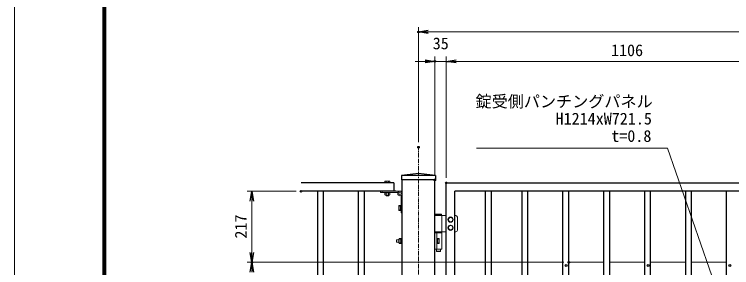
# Model space of a CAD drawing. Units: millimetres, scale not verified. Extents: x -4199 to 4201, y -2971 to 2969.
# Drawn here: x -4199 to -2007, y 515 to 1290 of the extents above; entities that cross this region are included whole.
import ezdxf
from ezdxf.enums import TextEntityAlignment as Align

# ---------------------------------------------------------------- set-up
doc = ezdxf.new("R2010")
doc.units = ezdxf.units.MM
doc.header["$LTSCALE"] = 10
doc.header["$PDMODE"] = 32
doc.header["$PDSIZE"] = 5
doc.linetypes.add('USER1', pattern=[2, 1.25, -0.25, 0.25, -0.25])
for name, color, linetype, lineweight in [('0-0_D-STR1', 1, 'Continuous', 25), ('0-1_D-BMK', 2, 'USER1', 13), ('0-2_D-STR3', 3, 'Continuous', 13), ('0-6_DEFPOINTS', 8, 'Continuous', 25), ('0-8_D-STR-DIM', 7, 'Continuous', 13), ('0-9_0', 7, 'Continuous', 25), ('0-A_D-STR-TXT', 7, 'Continuous', 13), ('0-D_D-TTL', 7, 'Continuous', 13)]:
    doc.layers.add(name, color=color, linetype=linetype, lineweight=lineweight)
doc.styles.add('ＭＳ ゴシック', font='')
doc.styles.get('ＭＳ ゴシック').set_extended_font_data('MS Gothic')

# ---------------------------------------------------------------- blocks, each defined once
blk = doc.blocks.new('_OPEN')
at = {"layer": '0-9_0'}
blk.add_line((0, 0), (-10, 0), dxfattribs=at)
blk.add_lwpolyline([(-10, 1.667), (0, 0), (-10, -1.667)], dxfattribs=at)

msp = doc.modelspace()

# ---------------------------------------------------------------- linework, layer by layer
at = {"layer": '0-0_D-STR1'}
for p, q in [((-2963.55, 803.49), (-3015.55, 796.49)), ((-3015.55, 796.49), (-3015.55, 783.49)), ((-2911.55, 796.49), (-3015.55, 796.49)), ((-2911.55, 796.49), (-2963.55, 803.49)), ((-2911.55, 796.49), (-2911.55, 783.49)), ((-3038.55, 774.49), (-3322.55, 774.49)), ((-3038.55, 774.49), (-3038.55, 748.49)), ((-2911.55, 783.49), (-3015.55, 783.49)), ((-3013.55, -1475.51), (-3013.55, 783.49)), ((-2913.55, -1475.51), (-2913.55, 783.49)), ((-2878.55, -925.51), (-2878.55, 774.49)), ((-2878.55, 774.49), (-1772.55, 774.49)), ((-3038.55, 748.49), (-3322.55, 748.49)), ((-3272.55, 748.49), (-3272.55, -899.51)), ((-3254.55, 748.49), (-3254.55, -899.51)), ((-3147.55, 748.49), (-3147.55, -899.51)), ((-3129.55, 748.49), (-3129.55, -899.51)), ((-3032.55, 748.49), (-3073.05, 748.49)), ((-2852.55, -899.51), (-2852.55, 748.49)), ((-1798.55, 748.49), (-2852.55, 748.49)), ((-2758.75, -899.51), (-2758.75, 748.49)), ((-2740.75, -899.51), (-2740.75, 748.49)), ((-2647.05, -899.51), (-2647.05, 748.49)), ((-2629.05, -899.51), (-2629.05, 748.49)), ((-2522.05, -899.51), (-2522.05, 748.49)), ((-2504.05, -899.51), (-2504.05, 748.49)), ((-2397.05, -899.51), (-2397.05, 748.49)), ((-2379.05, -899.51), (-2379.05, 748.49)), ((-2272.05, -899.51), (-2272.05, 748.49)), ((-2254.05, -899.51), (-2254.05, 748.49)), ((-2147.05, -899.51), (-2147.05, 748.49)), ((-2129.05, -899.51), (-2129.05, 748.49)), ((-2022.05, -899.51), (-2022.05, 748.49))]:
    msp.add_line(p, q, dxfattribs=at)
at = {"layer": '0-1_D-BMK'}
msp.add_line((-2963.55, -1525.51), (-2963.55, 883.49), dxfattribs=at)
at = {"layer": '0-2_D-STR3'}
for p, q in [((-3066.05, 779.29), (-3066.05, 774.49)), ((-3051.05, 774.49), (-3066.05, 774.49)), ((-3052.83, 779.99), (-3064.36, 779.99)), ((-3062.3, 779.29), (-3062.3, 774.49)), ((-3054.8, 779.29), (-3054.8, 774.49)), ((-3051.05, 779.29), (-3051.05, 774.49)), ((-3079.55, 745.29), (-3079.55, 748.49)), ((-3079.55, 748.49), (-3013.55, 748.49)), ((-3079.55, 745.29), (-3025.97, 745.29)), ((-3074.55, 745.29), (-3074.55, 748.49)), ((-3066.55, 743.69), (-3066.55, 745.29)), ((-3054.55, 748.49), (-3062.55, 748.49)), ((-3050.55, 743.69), (-3050.55, 745.29)), ((-3013.55, 682.39), (-3013.55, 748.49)), ((-3050.55, 743.69), (-3066.55, 743.69)), ((-3066.05, 743.69), (-3066.05, 737.89)), ((-3052.78, 737.19), (-3064.32, 737.19)), ((-3062.55, 737.19), (-3062.55, 735.19)), ((-3054.55, 735.19), (-3062.55, 735.19)), ((-3062.55, 735.19), (-3061.85, 734.49)), ((-3062.3, 743.69), (-3062.3, 737.89)), ((-3061.85, 737.19), (-3061.85, 734.49)), ((-3055.25, 734.49), (-3061.85, 734.49)), ((-3055.25, 737.19), (-3055.25, 734.49)), ((-3055.25, 734.49), (-3054.55, 735.19)), ((-3054.8, 743.69), (-3054.8, 737.89)), ((-3054.55, 737.19), (-3054.55, 735.19)), ((-3051.05, 743.69), (-3051.05, 737.89)), ((-3016.75, 682.49), (-3016.75, 736.07)), ((-3023.85, 703.99), (-3023.28, 704.99)), ((-3023.85, 703.99), (-3023.85, 690.99)), ((-3023.28, 704.99), (-3018.35, 704.99)), ((-3016.75, 705.49), (-3018.35, 705.49)), ((-3018.35, 705.49), (-3018.35, 689.49)), ((-3023.85, 690.99), (-3023.28, 689.99)), ((-3023.28, 701.23), (-3018.35, 701.23)), ((-3023.28, 693.74), (-3018.35, 693.74)), ((-3023.28, 689.99), (-3018.35, 689.99)), ((-3016.75, 689.49), (-3018.35, 689.49)), ((-3016.75, 682.49), (-3013.55, 682.49)), ((-2878.55, 674.49), (-2913.55, 674.49)), ((-2913.55, 624.49), (-2913.55, 674.49)), ((-2911.75, 678.49), (-2912.75, 677.49)), ((-2912.75, 677.49), (-2912.75, 674.49)), ((-2911.75, 678.49), (-2893.75, 678.49)), ((-2893.75, 678.49), (-2892.75, 677.49)), ((-2891.95, 624.49), (-2891.95, 674.49)), ((-2865.55, 669.49), (-2872.05, 665.73)), ((-2872.05, 658.24), (-2872.05, 665.73)), ((-2865.55, 654.49), (-2872.05, 658.24)), ((-2865.55, 669.49), (-2859.05, 665.73)), ((-2849.55, 674.49), (-2852.55, 674.49)), ((-2844.55, 629.49), (-2844.55, 669.49)), ((-2865.55, 644.49), (-2872.05, 640.73)), ((-2872.05, 633.24), (-2872.05, 640.73)), ((-2865.55, 644.49), (-2859.05, 640.73)), ((-2913.55, 624.49), (-2878.55, 624.49)), ((-2913.55, 621.49), (-2891.95, 621.49)), ((-2913.25, 621.49), (-2913.25, 624.49)), ((-2907.55, 571.49), (-2907.55, 621.49)), ((-2892.25, 621.49), (-2892.25, 624.49)), ((-2891.95, 571.49), (-2891.95, 621.49)), ((-2865.55, 629.49), (-2872.05, 633.24)), ((-2852.55, 624.49), (-2849.55, 624.49)), ((-3030.95, 599.79), (-3030.25, 600.49)), ((-3030.95, 599.79), (-3030.95, 593.19)), ((-3023.65, 599.79), (-3030.95, 599.79)), ((-3030.25, 592.49), (-3030.95, 593.19)), ((-3023.65, 593.19), (-3030.95, 593.19)), ((-3030.25, 600.49), (-3030.25, 592.49)), ((-3023.65, 600.49), (-3030.25, 600.49)), ((-3023.65, 592.49), (-3030.25, 592.49)), ((-3023.65, 602.26), (-3023.65, 590.72)), ((-3017.15, 603.99), (-3022.95, 603.99)), ((-3017.15, 600.24), (-3022.95, 600.24)), ((-3017.15, 592.74), (-3022.95, 592.74)), ((-3015.15, 604.19), (-3017.15, 604.19)), ((-3017.15, 604.19), (-3017.15, 588.79)), ((-3015.15, 604.49), (-3013.55, 604.49)), ((-3015.15, 604.49), (-3015.15, 588.49)), ((-3013.55, 604.49), (-3013.55, 588.49)), ((-2907.55, 604.49), (-2905.95, 604.49)), ((-2905.95, 604.49), (-2905.95, 588.49)), ((-2901.03, 603.99), (-2905.95, 603.99)), ((-2901.03, 600.23), (-2905.95, 600.23)), ((-2901.03, 592.74), (-2905.95, 592.74)), ((-2900.45, 602.99), (-2901.03, 603.99)), ((-2900.45, 602.99), (-2900.45, 589.99)), ((-3017.15, 588.99), (-3022.95, 588.99)), ((-3017.15, 588.79), (-3015.15, 588.79)), ((-3015.15, 588.49), (-3013.55, 588.49)), ((-2908.75, 571.49), (-2908.75, 565.49)), ((-2907.55, 588.49), (-2905.95, 588.49)), ((-2901.03, 588.99), (-2905.95, 588.99)), ((-2900.45, 589.99), (-2901.03, 588.99)), ((-2896.75, 571.49), (-2896.75, 565.49)), ((-2908.75, 565.49), (-2896.75, 565.49)), ((-2907.75, 564.49), (-2908.75, 565.49)), ((-2397.05, 531.49), (-2504.05, 531.49)), ((-2272.05, 531.49), (-2379.05, 531.49)), ((-2147.05, 531.49), (-2254.05, 531.49)), ((-2022.05, 531.49), (-2129.05, 531.49))]:
    msp.add_line(p, q, dxfattribs=at)
for points in [[(-2912.75, 677.49), (-2892.75, 677.49), (-2892.75, 674.49)], [(-2865.55, 654.49), (-2859.05, 658.24), (-2859.05, 665.73)], [(-2865.55, 629.49), (-2859.05, 633.24), (-2859.05, 640.73)], [(-2891.95, 571.49), (-2913.55, 571.49), (-2913.55, 621.49)], [(-2907.75, 564.49), (-2897.75, 564.49), (-2896.75, 565.49)]]:
    msp.add_lwpolyline(points, dxfattribs=at)
for centre, radius in [((-3020.25, 741.79), 6.7), ((-3020.25, 741.79), 3.5), ((-2865.55, 661.99), 8), ((-2865.55, 661.99), 6.5), ((-2865.55, 636.99), 8), ((-2865.55, 636.99), 6.5)]:
    msp.add_circle(centre, radius, dxfattribs=at)
for centre, radius, start, end in [((-3064.18, 777.15), 2.84, 48.76361, 131.23639), ((-3058.55, 769.59), 10.39, 68.85295, 111.14705), ((-3052.93, 777.15), 2.84, 48.76361, 131.23639), ((-3064.18, 740.03), 2.85, 228.86505, 311.13495), ((-3058.55, 747.58), 10.39, 248.85295, 291.14705), ((-3052.93, 740.03), 2.85, 228.83491, 311.16509), ((-3020.52, 703.11), 3.34, 145.79454, 214.20546), ((-3011.41, 697.49), 12.45, 162.48215, 197.51785), ((-3020.52, 691.86), 3.34, 145.79454, 214.20546), ((-2849.55, 669.49), 5, 0, 90), ((-2849.55, 629.49), 5, 270, 0), ((-3020.81, 602.11), 2.85, 138.83491, 221.16509), ((-3013.26, 596.49), 10.39, 158.85295, 201.14705), ((-3020.81, 590.86), 2.85, 138.86505, 221.13495), ((-2903.79, 602.11), 3.34, 325.79454, 34.20546), ((-2912.9, 596.49), 12.45, 342.48215, 17.51785), ((-2903.79, 590.86), 3.34, 325.79454, 34.20546)]:
    msp.add_arc(centre, radius, start, end, dxfattribs=at)
at = {"layer": '0-6_DEFPOINTS'}
for centre in [(-2512.05, 521.49), (-2262.05, 521.49), (-2012.05, 521.49)]:
    msp.add_circle(centre, 3, dxfattribs=at)
for p in [(-2963.55, 1236.08), (-2913.55, 1146.08), (-2963.55, 883.49), (-2913.55, 783.49), (-2878.55, 774.49), (-3322.55, 748.49), (-3472.55, 531.49), (-2504.05, 531.49)]:
    msp.add_point(p, dxfattribs=at)
at = {"layer": '0-8_D-STR-DIM'}
for p, q in [((-2963.55, 898.49), (-2963.55, 1251.08)), ((-601.55, 1236.08), (-2933.55, 1236.08)), ((-2943.55, 1146.08), (-2973.55, 1146.08)), ((-2913.55, 798.49), (-2913.55, 1161.08)), ((-2878.55, 1146.08), (-2913.55, 1146.08)), ((-2878.55, 789.49), (-2878.55, 1161.08)), ((-2878.55, 789.49), (-2878.55, 1161.08)), ((-2848.55, 1146.08), (-2818.55, 1146.08)), ((-2848.55, 1146.08), (-1802.55, 1146.08)), ((-3337.55, 748.49), (-3487.55, 748.49)), ((-3472.55, 718.49), (-3472.55, 561.49)), ((-2519.05, 531.49), (-3487.55, 531.49)), ((-2519.05, 531.49), (-3487.55, 531.49))]:
    msp.add_line(p, q, dxfattribs=at)
at = {"layer": '0-A_D-STR-TXT'}
msp.add_lwpolyline([(-2786.23, 880.85), (-2202.64, 880.85), (-2049.88, 439.81)], dxfattribs=at)
at = {"layer": '0-D_D-TTL', "color": 2}
msp.add_lwpolyline([(-4198.54, 2968.58), (4201.46, 2968.58), (4201.46, -2971.42), (-4198.54, -2971.42)], close=True, dxfattribs=at)
at = {"layer": '0-D_D-TTL'}
for points in [[(-3928.54, 2748.58), (3931.46, 2748.58), (3931.46, -2751.42), (-3928.54, -2751.42)], [(-3926.04, 2746.08), (3928.96, 2746.08), (3928.96, -2748.92), (-3926.04, -2748.92)], [(-3923.54, 2743.58), (3926.46, 2743.58), (3926.46, -2746.42), (-3923.54, -2746.42)], [(-3921.04, 2741.08), (3923.96, 2741.08), (3923.96, -2743.92), (-3921.04, -2743.92)], [(-3918.54, 2738.58), (3921.46, 2738.58), (3921.46, -2741.42), (-3918.54, -2741.42)]]:
    msp.add_lwpolyline(points, close=True, dxfattribs=at)

# ---------------------------------------------------------------- block references
at = {"layer": '0-8_D-STR-DIM', "xscale": 3, "yscale": 3}
for p, rotation in [((-2963.55, 1236.08), 180), ((-2878.55, 1146.08), 180), ((-2878.55, 1146.08), 180), ((-3472.55, 748.49), 90), ((-3472.55, 531.49), 270), ((-3472.55, 531.49), 90)]:
    msp.add_blockref('_OPEN', p, dxfattribs=dict(at, rotation=rotation))
msp.add_blockref('_OPEN', (-2913.55, 1146.08), dxfattribs=at)

# ---------------------------------------------------------------- texts
at = {"layer": '0-8_D-STR-DIM', "style": 'ＭＳ ゴシック'}
for s, p in [('35', (-2920.04, 1172.14)), ('1106', (-2375.34, 1151.14))]:
    msp.add_text(s, height=36.07, dxfattribs=at).set_placement(p, align=Align.BOTTOM_LEFT)
msp.add_text('217', height=36.07, rotation=90, dxfattribs=at).set_placement((-3477.61, 603.91), align=Align.BOTTOM_LEFT)
at = {"layer": '0-A_D-STR-TXT', "style": 'ＭＳ ゴシック'}
for s, p in [('錠受側パンチングパネル', (-2789.08, 994.59)), ('H1214xW721.5', (-2544.67, 942.03)), ('t=0.8', (-2374.49, 888.91))]:
    msp.add_text(s, height=36.07, dxfattribs=at).set_placement(p, align=Align.BOTTOM_LEFT)

doc.saveas('drawing.dxf')
